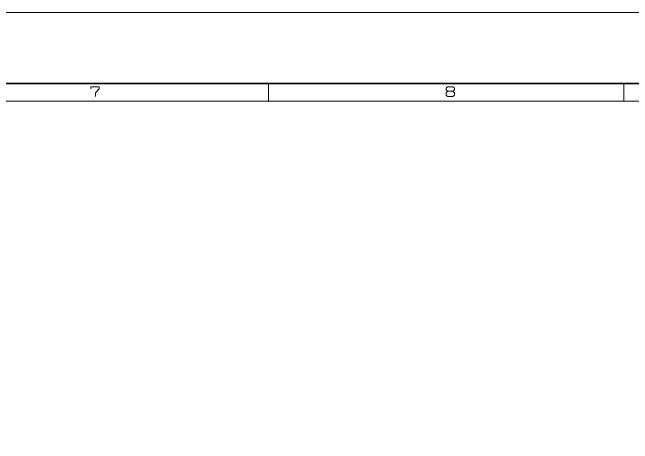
# Model space of a CAD drawing. Header units: millimetres. Extents: x 0 to 174, y 0 to 33.
# Drawn here: x 25.51 to 32.38, y 28.34 to 33.11 of the extents above; entities that cross this region are included whole.
import ezdxf

# ---------------------------------------------------------------- set-up
doc = ezdxf.new("R2010")
doc.units = ezdxf.units.MM
doc.layers.add('PDF_Geomertry', color=7, linetype='Continuous', true_color=0x405f80)

msp = doc.modelspace()

# ---------------------------------------------------------------- linework, layer by layer
at = {"layer": 'PDF_Geomertry', "color": 7, "lineweight": 13}
for points in [[(0, 33.1111), (173.6221, 33.1111)], [(28.3465, 32.1268), (28.3465, 32.3236)], [(32.2835, 32.1268), (32.2835, 32.3236)], [(26.3779, 32.2632), (26.3779, 32.2885), (26.4708, 32.2885), (26.4708, 32.2632), (26.4286, 32.221), (26.4286, 32.1789)], [(30.3318, 32.2379), (30.315, 32.221), (30.315, 32.1957), (30.3318, 32.1789), (30.391, 32.1789), (30.4078, 32.1957), (30.4078, 32.221), (30.391, 32.2379)]]:
    msp.add_lwpolyline(points, dxfattribs=at)
at = {"layer": 'PDF_Geomertry', "color": 7, "lineweight": 35}
msp.add_lwpolyline([(0.7874, 0.7882), (0.7874, 32.3236), (172.8346, 32.3236), (172.8346, 0.7882)], close=True, dxfattribs=at)
at = {"layer": 'PDF_Geomertry', "color": 7, "lineweight": 13}
for points in [[(30.3318, 32.2885), (30.391, 32.2885), (30.4078, 32.2717), (30.4078, 32.2547), (30.391, 32.2379), (30.3318, 32.2379), (30.315, 32.2547), (30.315, 32.2717), (30.3318, 32.2885)], [(0.9843, 0.9851), (0.9843, 32.1268), (172.6378, 32.1268), (172.6378, 0.9851)]]:
    msp.add_lwpolyline(points, close=True, dxfattribs=at)

doc.saveas('drawing.dxf')
